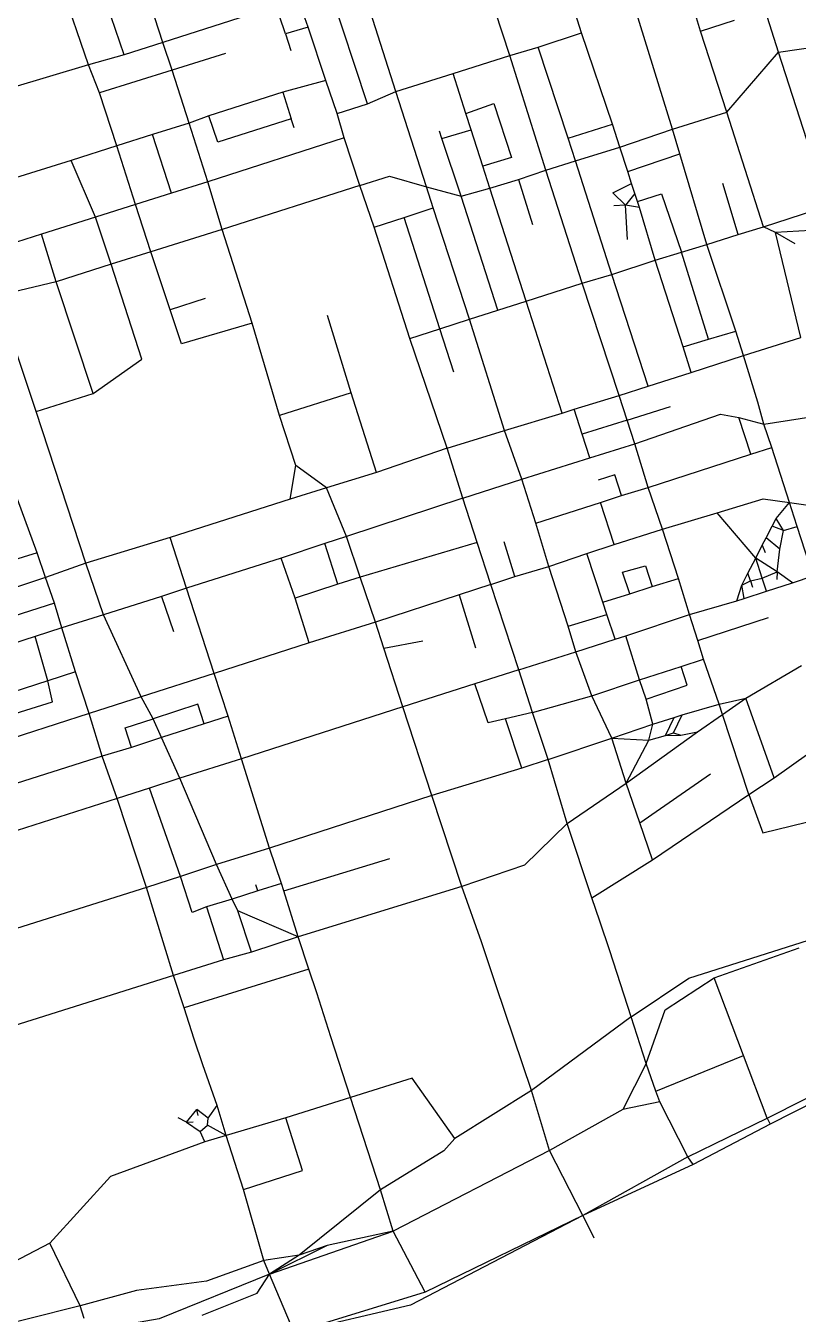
# Model space of a CAD drawing. Header units: metres. Extents: x 609554 to 651406, y 4826501 to 4857446.
# Drawn here: x 630009 to 631272, y 4833132 to 4835238 of the extents above; entities that cross this region are included whole.
import ezdxf

# ---------------------------------------------------------------- set-up
doc = ezdxf.new("R2010")
doc.units = ezdxf.units.M

msp = doc.modelspace()

# ---------------------------------------------------------------- linework, layer by layer
at = {"layer": 'ROADS'}
for points in [[(631112.5, 4835229.4), (631040.9, 4835469.3)], [(630111.9, 4835174.2), (630023.6, 4835431.9)], [(631066.8, 4835068.8), (630952, 4835441.2)], [(630801, 4835189.4), (630740.7, 4835372.5)], [(630918.2, 4835226.6), (630875.7, 4835361.4)], [(630568.4, 4835110.3), (630506.4, 4835297.6)], [(630614.6, 4835130.7), (630556.3, 4835313.6)], [(630170.5, 4835190.5), (630142, 4835273.2)], [(630233.7, 4835211), (630207, 4835293.3)], [(630454.6, 4835282), (630233.7, 4835211)], [(630471.2, 4835236), (630454.6, 4835282)], [(630434, 4835224.7), (630424.1, 4835253.6)], [(631239.9, 4835194.8), (631218.2, 4835263.6)], [(630471.2, 4835236), (630434, 4835224.7)], [(630500.1, 4835148.6), (630471.2, 4835236)], [(631112.5, 4835229.4), (631168, 4835247.1)], [(630233.7, 4835211), (630170.5, 4835190.5)], [(630248.7, 4835165.5), (630233.7, 4835211)], [(630434, 4835224.7), (630442.9, 4835197.6)], [(630847.1, 4835203.3), (630918.2, 4835226.6)], [(630968.8, 4835077.2), (630918.2, 4835226.6)], [(631155.6, 4835096.8), (631112.5, 4835229.4)], [(631239.9, 4835194.8), (631349.1, 4835210.7)], [(630170.5, 4835190.5), (630111.9, 4835174.2)], [(630336.2, 4835192.6), (630248.7, 4835165.5)], [(630708.1, 4835160.1), (630801, 4835189.4)], [(630801, 4835189.4), (630847.1, 4835203.3)], [(630859.8, 4835001.9), (630801, 4835189.4)], [(630896.3, 4835054.5), (630847.1, 4835203.3)], [(631155.6, 4835096.8), (631239.9, 4835194.8)], [(631321.1, 4834943.6), (631239.9, 4835194.8)], [(630111.9, 4835174.2), (629861.7, 4835099.3)], [(630130, 4835128.4), (630111.9, 4835174.2)], [(630248.7, 4835165.5), (630130, 4835128.4)], [(630276.5, 4835079.1), (630248.7, 4835165.5)], [(630500.1, 4835148.6), (630429.9, 4835129.5)], [(630518.3, 4835094.6), (630500.1, 4835148.6)], [(630614.6, 4835130.7), (630708.1, 4835160.1)], [(630728.8, 4835094.9), (630708.1, 4835160.1)], [(630158.6, 4835041.6), (630130, 4835128.4)], [(630429.9, 4835129.5), (630308.8, 4835090.6)], [(630429.9, 4835129.5), (630443.6, 4835085.8)], [(630568.4, 4835110.3), (630614.6, 4835130.7)], [(630664.5, 4834974.7), (630614.6, 4835130.7)], [(630518.3, 4835094.6), (630568.4, 4835110.3)], [(630728.8, 4835094.9), (630774.5, 4835110.8), (630803.5, 4835022.9), (630756.5, 4835008.6)], [(630308.8, 4835090.6), (630276.5, 4835079.1)], [(630443.6, 4835085.8), (630323.4, 4835048), (630308.8, 4835090.6)], [(630448.5, 4835071.2), (630443.6, 4835085.8)], [(630529.9, 4835055.1), (630518.3, 4835094.6)], [(630737.4, 4835067.9), (630728.8, 4835094.9)], [(631066.8, 4835068.8), (631155.6, 4835096.8)], [(631215.5, 4834909.6), (631155.6, 4835096.8)], [(630276.5, 4835079.1), (630216.8, 4835060.2)], [(630307.2, 4834982.7), (630276.5, 4835079.1)], [(630689.9, 4835053.6), (630685.8, 4835065.9)], [(630689.9, 4835053.6), (630737.4, 4835067.9)], [(630756.5, 4835008.6), (630737.4, 4835067.9)], [(630896.3, 4835054.5), (630968.8, 4835077.2)], [(630980.7, 4835039.8), (630968.8, 4835077.2)], [(630980.7, 4835039.8), (631066.8, 4835068.8)], [(631078.6, 4835029), (631066.8, 4835068.8)], [(630158.6, 4835041.6), (630083.5, 4835018)], [(630216.8, 4835060.2), (630158.6, 4835041.6)], [(630188.9, 4834945.9), (630158.6, 4835041.6)], [(630247.7, 4834964.2), (630216.8, 4835060.2)], [(630529.9, 4835055.1), (630307.2, 4834982.7)], [(630555.6, 4834976.8), (630529.9, 4835055.1)], [(630721.1, 4834959.7), (630689.9, 4835053.6)], [(630908, 4835017.3), (630896.3, 4835054.5)], [(630908, 4835017.3), (630980.7, 4835039.8)], [(630993.6, 4834999.7), (630980.7, 4835039.8)], [(630993.6, 4834999.7), (631078.6, 4835029)], [(631122.9, 4834880.4), (631078.6, 4835029)], [(630083.5, 4835018), (629908.1, 4834963.5)], [(630123.3, 4834925.1), (630083.5, 4835018)], [(630767.9, 4834972.7), (630756.5, 4835008.6)], [(630814.8, 4834986.8), (630859.8, 4835001.9)], [(630859.8, 4835001.9), (630908, 4835017.3)], [(630918.9, 4834817.3), (630859.8, 4835001.9)], [(630967.9, 4834831.3), (630908, 4835017.3)], [(630999.9, 4834980.1), (630993.6, 4834999.7)], [(630307.2, 4834982.7), (630247.7, 4834964.2)], [(630330.7, 4834905.2), (630307.2, 4834982.7)], [(630555.6, 4834976.8), (630604, 4834992.4), (630664.5, 4834974.7)], [(630767.9, 4834972.7), (630814.8, 4834986.8)], [(630814.8, 4834986.8), (630838, 4834913)], [(630990.1, 4834945), (630969.2, 4834964.9), (630999.9, 4834980.1)], [(631005.2, 4834963.8), (630999.9, 4834980.1)], [(631174, 4834896.7), (631148.9, 4834980)], [(630247.7, 4834964.2), (630188.9, 4834945.9)], [(630555.6, 4834976.8), (630330.7, 4834905.2)], [(630579.1, 4834908.8), (630555.6, 4834976.8)], [(630664.5, 4834974.7), (630721.1, 4834959.7)], [(630675.4, 4834940.3), (630664.5, 4834974.7)], [(630721.1, 4834959.7), (630767.9, 4834972.7)], [(630781.2, 4834773), (630721.1, 4834959.7)], [(630827.7, 4834787.9), (630767.9, 4834972.7)], [(631005.2, 4834963.8), (630990.1, 4834945)], [(631009.4, 4834950.9), (631005.2, 4834963.8)], [(631009.4, 4834950.9), (631048.6, 4834963.6), (631081.5, 4834868)], [(630188.9, 4834945.9), (630123.3, 4834925.1)], [(630213.8, 4834868.3), (630188.9, 4834945.9)], [(630628.3, 4834924.4), (630675.4, 4834940.3)], [(630735.1, 4834758.6), (630675.4, 4834940.3)], [(630990.1, 4834945), (630970.8, 4834943.7)], [(630993.2, 4834888.7), (630990.1, 4834945)], [(631012.8, 4834940.8), (630990.1, 4834945)], [(631012.8, 4834940.8), (631009.4, 4834950.9)], [(631038.3, 4834855.1), (631012.8, 4834940.8)], [(631215.5, 4834909.6), (631321.1, 4834943.6)], [(630123.3, 4834925.1), (630035.2, 4834897.6)], [(630149.3, 4834848.3), (630123.3, 4834925.1)], [(630579.1, 4834908.8), (630628.3, 4834924.4)], [(630686.6, 4834742.4), (630628.3, 4834924.4)], [(630035.2, 4834897.6), (629939.3, 4834866.9)], [(630059.4, 4834819.7), (630035.2, 4834897.6)], [(630330.7, 4834905.2), (630213.8, 4834868.3)], [(630379.4, 4834752.1), (630330.7, 4834905.2)], [(630637.3, 4834726.6), (630579.1, 4834908.8)], [(631122.9, 4834880.4), (631174, 4834896.7)], [(631174, 4834896.7), (631215.5, 4834909.6)], [(631235.3, 4834900.4), (631215.5, 4834909.6)], [(631330.5, 4834905.8), (631235.3, 4834900.4)], [(631267.6, 4834881.7), (631235.3, 4834900.4)], [(631276.7, 4834728.3), (631235.3, 4834900.4)], [(631081.5, 4834868), (631122.9, 4834880.4)], [(631170.2, 4834739.1), (631122.9, 4834880.4)], [(630213.8, 4834868.3), (630149.3, 4834848.3)], [(630245.3, 4834773.5), (630213.8, 4834868.3)], [(630967.9, 4834831.3), (631038.3, 4834855.1)], [(631038.3, 4834855.1), (631081.5, 4834868)], [(631084, 4834713), (631038.3, 4834855.1)], [(631125.6, 4834725.6), (631081.5, 4834868)], [(630149.3, 4834848.3), (630059.4, 4834819.7)], [(630119.6, 4834637), (630199.1, 4834692.8), (630149.3, 4834848.3)], [(630918.9, 4834817.3), (630967.9, 4834831.3)], [(631027.3, 4834648.9), (630967.9, 4834831.3)], [(630059.4, 4834819.7), (629962.5, 4834796.5)], [(630119.6, 4834637), (630059.4, 4834819.7)], [(630827.7, 4834787.9), (630918.9, 4834817.3)], [(630979.6, 4834633.8), (630918.9, 4834817.3)], [(630026.4, 4834607.3), (629962.5, 4834796.5)], [(630302.5, 4834792), (630245.3, 4834773.5)], [(630379.4, 4834752.1), (630264.1, 4834718.4), (630245.3, 4834773.5)], [(630735.1, 4834758.6), (630781.2, 4834773)], [(630781.2, 4834773), (630827.7, 4834787.9)], [(630886.6, 4834604.6), (630827.7, 4834787.9)], [(630424.5, 4834601.1), (630379.4, 4834752.1)], [(630541.6, 4834637.8), (630502.6, 4834764.5)], [(630686.6, 4834742.4), (630735.1, 4834758.6)], [(630792, 4834576.2), (630735.1, 4834758.6)], [(630637.3, 4834726.6), (630686.6, 4834742.4)], [(630698.5, 4834547.5), (630637.3, 4834726.6)], [(630709.4, 4834671.9), (630686.6, 4834742.4)], [(631084, 4834713), (631125.6, 4834725.6)], [(631125.6, 4834725.6), (631170.2, 4834739.1)], [(631182.9, 4834698.8), (631170.2, 4834739.1)], [(631182.9, 4834698.8), (631276.7, 4834728.3)], [(631097.6, 4834671.3), (631084, 4834713)], [(631097.6, 4834671.3), (631182.9, 4834698.8)], [(631206.2, 4834623), (631182.9, 4834698.8)], [(631027.3, 4834648.9), (631097.6, 4834671.3)], [(630979.6, 4834633.8), (631027.3, 4834648.9)], [(630026.4, 4834607.3), (630119.6, 4834637)], [(630541.6, 4834637.8), (630424.5, 4834601.1)], [(630582.9, 4834507.9), (630541.6, 4834637.8)], [(630906.3, 4834611.3), (630979.6, 4834633.8)], [(630992.8, 4834593.3), (630979.6, 4834633.8)], [(631216.2, 4834587), (631206.2, 4834623)], [(630107.6, 4834359.6), (630026.4, 4834607.3)], [(630450.8, 4834519), (630424.5, 4834601.1)], [(630792, 4834576.2), (630886.6, 4834604.6)], [(630886.6, 4834604.6), (630906.3, 4834611.3)], [(630919.1, 4834570.6), (630906.3, 4834611.3)], [(630992.8, 4834593.3), (631063.6, 4834615.6)], [(631005.2, 4834554.6), (631145.5, 4834603.3)], [(631145.5, 4834603.3), (631175, 4834597.6)], [(631216.2, 4834587), (631317.5, 4834602.5)], [(630992.8, 4834593.3), (630919.1, 4834570.6)], [(631005.2, 4834554.6), (630992.8, 4834593.3)], [(631175, 4834597.6), (631216.2, 4834587)], [(631195, 4834537.6), (631175, 4834597.6)], [(631229.1, 4834548.6), (631216.2, 4834587)], [(630698.5, 4834547.5), (630792, 4834576.2)], [(630820.4, 4834496.9), (630792, 4834576.2)], [(630931.6, 4834531.9), (630919.1, 4834570.6)], [(630698.5, 4834547.5), (630582.9, 4834507.9)], [(630724, 4834465.7), (630698.5, 4834547.5)], [(630931.6, 4834531.9), (631005.2, 4834554.6)], [(631026.9, 4834483.5), (631005.2, 4834554.6)], [(631026.9, 4834483.5), (631195, 4834537.6)], [(631195, 4834537.6), (631229.1, 4834548.6)], [(631257.9, 4834458.9), (631229.1, 4834548.6)], [(630027.9, 4834376.5), (629972, 4834529.8)], [(630441.9, 4834464.1), (630450.8, 4834519)], [(630501.3, 4834483), (630450.8, 4834519)], [(630820.4, 4834496.9), (630931.6, 4834531.9)], [(630582.9, 4834507.9), (630501.3, 4834483)], [(630724, 4834465.7), (630820.4, 4834496.9)], [(630843.5, 4834424.8), (630820.4, 4834496.9)], [(630983.7, 4834470), (630972.8, 4834503.8), (630945.1, 4834495)], [(630501.3, 4834483), (630441.9, 4834464.1)], [(630533.9, 4834403.2), (630501.3, 4834483)], [(630983.7, 4834470), (631026.9, 4834483.5)], [(631050.5, 4834414.9), (631026.9, 4834483.5)], [(630441.9, 4834464.1), (630245.4, 4834401.6)], [(630724, 4834465.7), (630533.9, 4834403.2)], [(630747.2, 4834393.5), (630724, 4834465.7)], [(630843.5, 4834424.8), (630949.2, 4834458.7)], [(630949.2, 4834458.7), (630983.7, 4834470)], [(630971.2, 4834389.9), (630949.2, 4834458.7)], [(631139.8, 4834442.1), (631215.1, 4834464.7), (631257.9, 4834458.9)], [(631236.1, 4834432.5), (631257.9, 4834458.9)], [(631257.9, 4834458.9), (631311, 4834450.9)], [(631265.5, 4834434.9), (631257.9, 4834458.9)], [(631050.5, 4834414.9), (631139.8, 4834442.1)], [(631202.8, 4834368), (631139.8, 4834442.1)], [(631229.8, 4834420.2), (631236.1, 4834432.5)], [(631248.3, 4834412.8), (631236.1, 4834432.5)], [(631270.8, 4834419.4), (631265.5, 4834434.9)], [(630864.7, 4834354), (630843.5, 4834424.8)], [(630971.2, 4834389.9), (631050.5, 4834414.9)], [(631076.6, 4834334.5), (631050.5, 4834414.9)], [(631219.9, 4834401), (631229.8, 4834420.2)], [(631248.3, 4834412.8), (631229.8, 4834420.2)], [(631242.2, 4834382.7), (631248.3, 4834412.8)], [(631248.3, 4834412.8), (631270.8, 4834419.4)], [(631296.9, 4834339.1), (631270.8, 4834419.4)], [(630245.4, 4834401.6), (630107.6, 4834359.6)], [(630272, 4834318.5), (630245.4, 4834401.6)], [(630498.4, 4834391.5), (630427.1, 4834367.6)], [(630533.9, 4834403.2), (630498.4, 4834391.5)], [(630519.9, 4834325.1), (630498.4, 4834391.5)], [(630556.4, 4834336.5), (630533.9, 4834403.2)], [(630747.2, 4834393.5), (630556.4, 4834336.5)], [(630770, 4834324.7), (630747.2, 4834393.5)], [(630809.3, 4834337.7), (630791.4, 4834394.6)], [(630926.6, 4834375.5), (630971.2, 4834389.9)], [(631202.8, 4834368), (631213.4, 4834389.2)], [(631213.4, 4834389.2), (631219.9, 4834401)], [(631213.4, 4834389.2), (631218.4, 4834376.9)], [(631242.2, 4834382.7), (631219.9, 4834401)], [(630027.9, 4834376.5), (629935.9, 4834348)], [(630041.9, 4834336), (630027.9, 4834376.5)], [(630427.1, 4834367.6), (630272, 4834318.5)], [(630449.7, 4834302.4), (630427.1, 4834367.6)], [(630864.7, 4834354), (630926.6, 4834375.5)], [(630953, 4834296), (630926.6, 4834375.5)], [(631190.1, 4834343), (631202.8, 4834368)], [(631213.5, 4834335.3), (631202.8, 4834368)], [(631238.2, 4834345.6), (631202.8, 4834368)], [(631238.2, 4834345.6), (631242.2, 4834382.7)], [(630107.6, 4834359.6), (630041.9, 4834336)], [(630136.4, 4834275.1), (630107.6, 4834359.6)], [(630809.3, 4834337.7), (630864.7, 4834354)], [(630896, 4834256.8), (630864.7, 4834354)], [(630996.9, 4834309.3), (630985, 4834344.6), (631022.8, 4834355.4), (631033.4, 4834321.2)], [(630041.9, 4834336), (629949.5, 4834305.8)], [(630056.4, 4834294.1), (630041.9, 4834336)], [(630519.9, 4834325.1), (630449.7, 4834302.4)], [(630556.4, 4834336.5), (630519.9, 4834325.1)], [(630581.3, 4834263), (630556.4, 4834336.5)], [(630770, 4834324.7), (630809.3, 4834337.7)], [(631033.4, 4834321.2), (631076.6, 4834334.5)], [(631094.7, 4834275.5), (631076.6, 4834334.5)], [(631180.2, 4834323.7), (631190.1, 4834343)], [(631180.2, 4834323.7), (631194.1, 4834330.7)], [(631194.1, 4834330.7), (631190.1, 4834343)], [(631194.1, 4834330.7), (631213.5, 4834335.3)], [(631194.1, 4834330.7), (631197.5, 4834320.3)], [(631213.5, 4834335.3), (631238.2, 4834345.6)], [(631220.6, 4834313.7), (631213.5, 4834335.3)], [(631220.6, 4834313.7), (631263.2, 4834327.5)], [(631238.2, 4834345.6), (631237.5, 4834332.9)], [(631263.2, 4834327.5), (631238.2, 4834345.6)], [(631263.2, 4834327.5), (631296.9, 4834339.1)], [(630231.1, 4834305.2), (630136.4, 4834275.1)], [(630272, 4834318.5), (630231.1, 4834305.2)], [(630231.1, 4834305.2), (630251.2, 4834247.7)], [(630317.5, 4834179.3), (630272, 4834318.5)], [(630718.1, 4834308), (630581.3, 4834263)], [(630770, 4834324.7), (630718.1, 4834308)], [(630718.1, 4834308), (630744.5, 4834221.2)], [(630815.7, 4834185.1), (630770, 4834324.7)], [(630953, 4834296), (630996.9, 4834309.3)], [(630996.9, 4834309.3), (631033.4, 4834321.2)], [(631172.1, 4834298.2), (631180.2, 4834323.7)], [(631184.1, 4834302), (631180.2, 4834323.7)], [(631184.1, 4834302), (631220.6, 4834313.7)], [(630056.4, 4834294.1), (629895.9, 4834242.8)], [(630068.6, 4834253.7), (630056.4, 4834294.1)], [(630473, 4834229.2), (630449.7, 4834302.4)], [(630959.3, 4834275.7), (630953, 4834296)], [(631094.7, 4834275.5), (631172.1, 4834298.2)], [(631172.1, 4834298.2), (631184.1, 4834302)], [(630136.4, 4834275.1), (630068.6, 4834253.7)], [(630198.3, 4834141), (630136.4, 4834275.1)], [(630581.3, 4834263), (630473, 4834229.2)], [(630594.9, 4834220.7), (630581.3, 4834263)], [(630896, 4834256.8), (630959.3, 4834275.7)], [(630973, 4834235.3), (630959.3, 4834275.7)], [(630990.5, 4834240.8), (631094.7, 4834275.5)], [(631108, 4834233.4), (631094.7, 4834275.5)], [(631108, 4834233.4), (631223.9, 4834270.7)], [(630068.6, 4834253.7), (630024.7, 4834239.5)], [(630090.7, 4834181.7), (630068.6, 4834253.7)], [(630908.9, 4834214.4), (630896, 4834256.8)], [(630973, 4834235.3), (630990.5, 4834240.8)], [(631013.1, 4834168.8), (630990.5, 4834240.8)], [(630024.7, 4834239.5), (629906.7, 4834201.4)], [(630045.3, 4834167.3), (630024.7, 4834239.5)], [(630473, 4834229.2), (630317.5, 4834179.3)], [(630594.9, 4834220.7), (630658.5, 4834232.5)], [(630625.7, 4834124.7), (630594.9, 4834220.7)], [(630908.9, 4834214.4), (630973, 4834235.3)], [(631117.7, 4834202.7), (631108, 4834233.4)], [(630815.7, 4834185.1), (630908.9, 4834214.4)], [(630934.7, 4834142.9), (630908.9, 4834214.4)], [(631080.8, 4834190.9), (631117.7, 4834202.7)], [(631143, 4834129.2), (631117.7, 4834202.7)], [(630090.7, 4834181.7), (630045.3, 4834167.3)], [(630112.9, 4834113.7), (630090.7, 4834181.7)], [(630317.5, 4834179.3), (630198.3, 4834141)], [(630340.3, 4834109.2), (630317.5, 4834179.3)], [(630815.7, 4834185.1), (630743.4, 4834162.5)], [(630837.9, 4834115.7), (630815.7, 4834185.1)], [(631013.1, 4834168.8), (631080.8, 4834190.9)], [(631023.7, 4834137.5), (631090.6, 4834159.9), (631080.8, 4834190.9)], [(631186.6, 4834139), (631277.5, 4834192.4)], [(630045.3, 4834167.3), (629929.1, 4834129.4)], [(629939.4, 4834097.6), (630053.2, 4834133.1), (630045.3, 4834167.3)], [(630743.4, 4834162.5), (630625.7, 4834124.7)], [(630793.9, 4834104.9), (630765.5, 4834098.5), (630743.4, 4834162.5)], [(630934.7, 4834142.9), (631013.1, 4834168.8)], [(631023.7, 4834137.5), (631013.1, 4834168.8)], [(630198.3, 4834141), (630112.9, 4834113.7)], [(630217.7, 4834105.3), (630198.3, 4834141)], [(630837.9, 4834115.7), (630934.7, 4834142.9)], [(630967.4, 4834073.7), (630934.7, 4834142.9)], [(631034.7, 4834096.3), (631023.7, 4834137.5)], [(631143, 4834129.2), (631186.6, 4834139)], [(631148.4, 4834112.1), (631186.6, 4834139)], [(631233.3, 4834008.5), (631186.6, 4834139)], [(630301.3, 4834096.8), (630291, 4834128.9), (630217.7, 4834105.3)], [(630625.7, 4834124.7), (630362.3, 4834039.9)], [(630673.5, 4833979.7), (630625.7, 4834124.7)], [(630837.9, 4834115.7), (630793.9, 4834104.9)], [(630863.5, 4834038.7), (630837.9, 4834115.7)], [(631082.6, 4834111.6), (631143, 4834129.2)], [(631148.4, 4834112.1), (631143, 4834129.2)], [(630112.9, 4834113.7), (629950.5, 4834061.5)], [(630134.6, 4834044.2), (630112.9, 4834113.7)], [(630182.2, 4834058.2), (630172, 4834090.5), (630217.7, 4834105.3)], [(630231.4, 4834074.5), (630217.7, 4834105.3)], [(630301.3, 4834096.8), (630231.4, 4834074.5)], [(630340.3, 4834109.2), (630301.3, 4834096.8)], [(630362.3, 4834039.9), (630340.3, 4834109.2)], [(630820.5, 4834024.6), (630793.9, 4834104.9)], [(630967.4, 4834073.7), (631034.7, 4834096.3)], [(631028, 4834070.3), (631034.7, 4834096.3)], [(631034.7, 4834096.3), (631069.5, 4834107.2)], [(631055.2, 4834078.1), (631069.5, 4834107.2)], [(631068.2, 4834082.3), (631082.6, 4834111.6)], [(631069.5, 4834107.2), (631082.6, 4834111.6)], [(631107.8, 4834083.8), (631148.4, 4834112.1)], [(631191.8, 4833981.2), (631148.4, 4834112.1)], [(630231.4, 4834074.5), (630182.2, 4834058.2)], [(630261.4, 4834008.1), (630231.4, 4834074.5)], [(630863.5, 4834038.7), (630967.4, 4834073.7)], [(630967.4, 4834073.7), (631028, 4834070.3)], [(630991.2, 4834000), (630967.4, 4834073.7)], [(630991.2, 4834000), (631107.8, 4834083.8)], [(631028, 4834070.3), (631055.2, 4834078.1)], [(631055.2, 4834078.1), (631068.2, 4834082.3)], [(631055.2, 4834078.1), (631080.6, 4834078.6)], [(631068.2, 4834082.3), (631080.6, 4834078.6)], [(631080.6, 4834078.6), (631107.8, 4834083.8)], [(630182.2, 4834058.2), (630134.6, 4834044.2)], [(630991.2, 4834000), (631028, 4834070.3)], [(631233.3, 4834008.5), (631317.8, 4834069.3)], [(630134.6, 4834044.2), (629971.6, 4833992.4)], [(630158.7, 4833975), (630134.6, 4834044.2)], [(630362.3, 4834039.9), (630261.4, 4834008.1)], [(630408.1, 4833893.9), (630362.3, 4834039.9)], [(630863.5, 4834038.7), (630820.5, 4834024.6)], [(630894.8, 4833934.1), (630863.5, 4834038.7)], [(630820.5, 4834024.6), (630673.5, 4833979.7)], [(631013.5, 4833935), (631128.9, 4834015.2)], [(630211.7, 4833991.6), (630158.7, 4833975)], [(630261.4, 4834008.1), (630211.7, 4833991.6)], [(630262.6, 4833847.6), (630211.7, 4833991.6)], [(630321.2, 4833867.2), (630261.4, 4834008.1)], [(630894.8, 4833934.1), (630991.2, 4834000)], [(631013.5, 4833935), (630991.2, 4834000)], [(631191.8, 4833981.2), (631233.3, 4834008.5)], [(630158.7, 4833975), (629995.2, 4833922.7)], [(630206.7, 4833829.3), (630158.7, 4833975)], [(630673.5, 4833979.7), (630408.1, 4833893.9)], [(630722.5, 4833831), (630673.5, 4833979.7)], [(631033.9, 4833874.4), (631191.8, 4833981.2)], [(631191.8, 4833981.2), (631214.3, 4833918.8), (631355, 4833953.1)], [(630894.8, 4833934.1), (630825, 4833865.7), (630722.5, 4833831)], [(630935.2, 4833812.6), (630894.8, 4833934.1)], [(631033.9, 4833874.4), (631013.5, 4833935)], [(630408.1, 4833893.9), (630321.2, 4833867.2)], [(630427.4, 4833836), (630408.1, 4833893.9)], [(630321.2, 4833867.2), (630262.6, 4833847.6)], [(630347.1, 4833810.4), (630321.2, 4833867.2)], [(630431.4, 4833823.9), (630604.9, 4833876.9)], [(630935.2, 4833812.6), (631033.9, 4833874.4)], [(630262.6, 4833847.6), (630206.7, 4833829.3)], [(630304.7, 4833797.7), (630281.5, 4833788.7), (630262.6, 4833847.6)], [(630206.7, 4833829.3), (629912.7, 4833737)], [(630250.8, 4833685.6), (630206.7, 4833829.3)], [(630388.8, 4833824.1), (630347.1, 4833810.4)], [(630388.8, 4833824.1), (630385.7, 4833834)], [(630427.4, 4833836), (630388.8, 4833824.1)], [(630431.4, 4833823.9), (630427.4, 4833836)], [(630454.9, 4833748.6), (630431.4, 4833823.9)], [(630722.5, 4833831), (630454.9, 4833748.6)], [(630754.3, 4833740.6), (630722.5, 4833831)], [(630347.1, 4833810.4), (630304.7, 4833797.7)], [(630356.2, 4833791.5), (630347.1, 4833810.4)], [(630948, 4833774.6), (630935.2, 4833812.6)], [(630999.5, 4833617.8), (631093.4, 4833681.4), (631473, 4833801.4)], [(630304.7, 4833797.7), (630332.8, 4833710.9)], [(630378.3, 4833723.9), (630356.2, 4833791.5)], [(630454.9, 4833748.6), (630356.2, 4833791.5)], [(630964.1, 4833725.8), (630948, 4833774.6)], [(630454.9, 4833748.6), (630378.3, 4833723.9)], [(630472.5, 4833696.1), (630454.9, 4833748.6)], [(630778.7, 4833668.4), (630754.3, 4833740.6)], [(630378.3, 4833723.9), (630332.8, 4833710.9)], [(630999.5, 4833617.8), (630964.1, 4833725.8)], [(631135, 4833681.9), (631274, 4833730.6)], [(630332.8, 4833710.9), (630250.8, 4833685.6)], [(630472.5, 4833696.1), (630268.2, 4833632.5)], [(630485.4, 4833657.2), (630472.5, 4833696.1)], [(630250.8, 4833685.6), (629958.2, 4833593.5)], [(630268.2, 4833632.5), (630250.8, 4833685.6)], [(631023.8, 4833541.6), (631054.6, 4833629.6), (631135, 4833681.9)], [(631182.8, 4833555), (631135, 4833681.9)], [(630508, 4833585), (630485.4, 4833657.2)], [(630836.2, 4833497.5), (630778.7, 4833668.4)], [(631645.4, 4833654.9), (631226.4, 4833442.3)], [(630284.5, 4833581.7), (630268.2, 4833632.5)], [(630999.5, 4833617.8), (630836.2, 4833497.5)], [(631023.8, 4833541.6), (630999.5, 4833617.8)], [(630298.7, 4833539.3), (630284.5, 4833581.7)], [(630540.3, 4833485.9), (630508, 4833585)], [(631039.5, 4833496.6), (631182.8, 4833555)], [(631221.5, 4833452.4), (631182.8, 4833555)], [(630322.2, 4833473.1), (630298.7, 4833539.3)], [(631023.8, 4833541.6), (630985.4, 4833466.2)], [(631039.5, 4833496.6), (631023.8, 4833541.6)], [(630711.2, 4833419.3), (630641, 4833517.9), (630540.3, 4833485.9)], [(631221.5, 4833452.4), (631344.7, 4833514.4)], [(630540.3, 4833485.9), (630434.8, 4833453.1)], [(630589.6, 4833334.9), (630540.3, 4833485.9)], [(630836.2, 4833497.5), (630711.2, 4833419.3)], [(630865.9, 4833399.5), (630836.2, 4833497.5)], [(631046.1, 4833479), (631039.5, 4833496.6)], [(630272.1, 4833445.5), (630289.2, 4833466.3)], [(630291.1, 4833456.4), (630289.2, 4833466.3)], [(630307.5, 4833452.3), (630289.2, 4833466.3)], [(630307.5, 4833452.3), (630322.2, 4833473.1)], [(630337.2, 4833423.9), (630322.2, 4833473.1)], [(630985.4, 4833466.2), (630865.9, 4833399.5)], [(631046.1, 4833479), (630985.4, 4833466.2)], [(631091.8, 4833389), (631046.1, 4833479)], [(630272.1, 4833445.5), (630258.8, 4833453.1)], [(630272.1, 4833445.5), (630283.4, 4833446.3)], [(630272.1, 4833445.5), (630294.6, 4833430.7)], [(630294.6, 4833430.7), (630306.3, 4833440.9)], [(630306.3, 4833440.9), (630307.5, 4833452.3)], [(630337.2, 4833423.9), (630306.3, 4833440.9)], [(630434.8, 4833453.1), (630337.2, 4833423.9)], [(630365.4, 4833335.8), (630462, 4833367), (630434.8, 4833453.1)], [(631091.8, 4833389), (631221.5, 4833452.4)], [(631226.4, 4833442.3), (631100.4, 4833376.7)], [(631221.5, 4833452.4), (631226.4, 4833442.3)], [(630302.4, 4833413.5), (630294.6, 4833430.7)], [(630337.2, 4833423.9), (630302.4, 4833413.5)], [(630365.4, 4833335.8), (630337.2, 4833423.9)], [(630711.2, 4833419.3), (630693.1, 4833398.9)], [(630302.4, 4833413.5), (630147.9, 4833356.7), (630049, 4833247.8)], [(630693.1, 4833398.9), (630589.6, 4833334.9)], [(630865.9, 4833399.5), (630610, 4833267.5)], [(630920.1, 4833293.4), (630865.9, 4833399.5)], [(631091.8, 4833389), (630920.1, 4833293.4)], [(631100.4, 4833376.7), (631091.8, 4833389)], [(631100.4, 4833376.7), (630920.1, 4833293.4)], [(630398.5, 4833219.9), (630365.4, 4833335.8)], [(630589.6, 4833334.9), (630456.7, 4833228.3)], [(630610, 4833267.5), (630589.6, 4833334.9)], [(630920.1, 4833293.4), (630638.7, 4833146.8), (630448.4, 4833102.2)], [(630920.1, 4833293.4), (630662.7, 4833167.7)], [(630920.1, 4833293.4), (630938.1, 4833256.8)], [(630408, 4833197.1), (630610, 4833267.5)], [(630610, 4833267.5), (630502.2, 4833243.9)], [(630662.7, 4833167.7), (630610, 4833267.5)], [(630049, 4833247.8), (629951.4, 4833197.5)], [(630098.3, 4833145.7), (630049, 4833247.8)], [(630502.2, 4833243.9), (630408, 4833197.1)], [(630502.2, 4833243.9), (630456.7, 4833228.3)], [(630398.5, 4833219.9), (630305, 4833185.6), (630190.6, 4833170.4)], [(630456.7, 4833228.3), (630398.5, 4833219.9)], [(630408, 4833197.1), (630398.5, 4833219.9)], [(630456.7, 4833228.3), (630408, 4833197.1)], [(630408, 4833197.1), (630227.3, 4833124.4), (630112.5, 4833103.9)], [(630297.9, 4833130.2), (630387.6, 4833166), (630408, 4833197.1)], [(630448.4, 4833102.2), (630408, 4833197.1)], [(630190.6, 4833170.4), (630098.3, 4833145.7)], [(630662.7, 4833167.7), (630448.4, 4833102.2)], [(630098.3, 4833145.7), (629664.8, 4833036.6)], [(630105.1, 4833124.9), (630098.3, 4833145.7)]]:
    msp.add_lwpolyline(points, dxfattribs=at)

doc.saveas('drawing.dxf')
